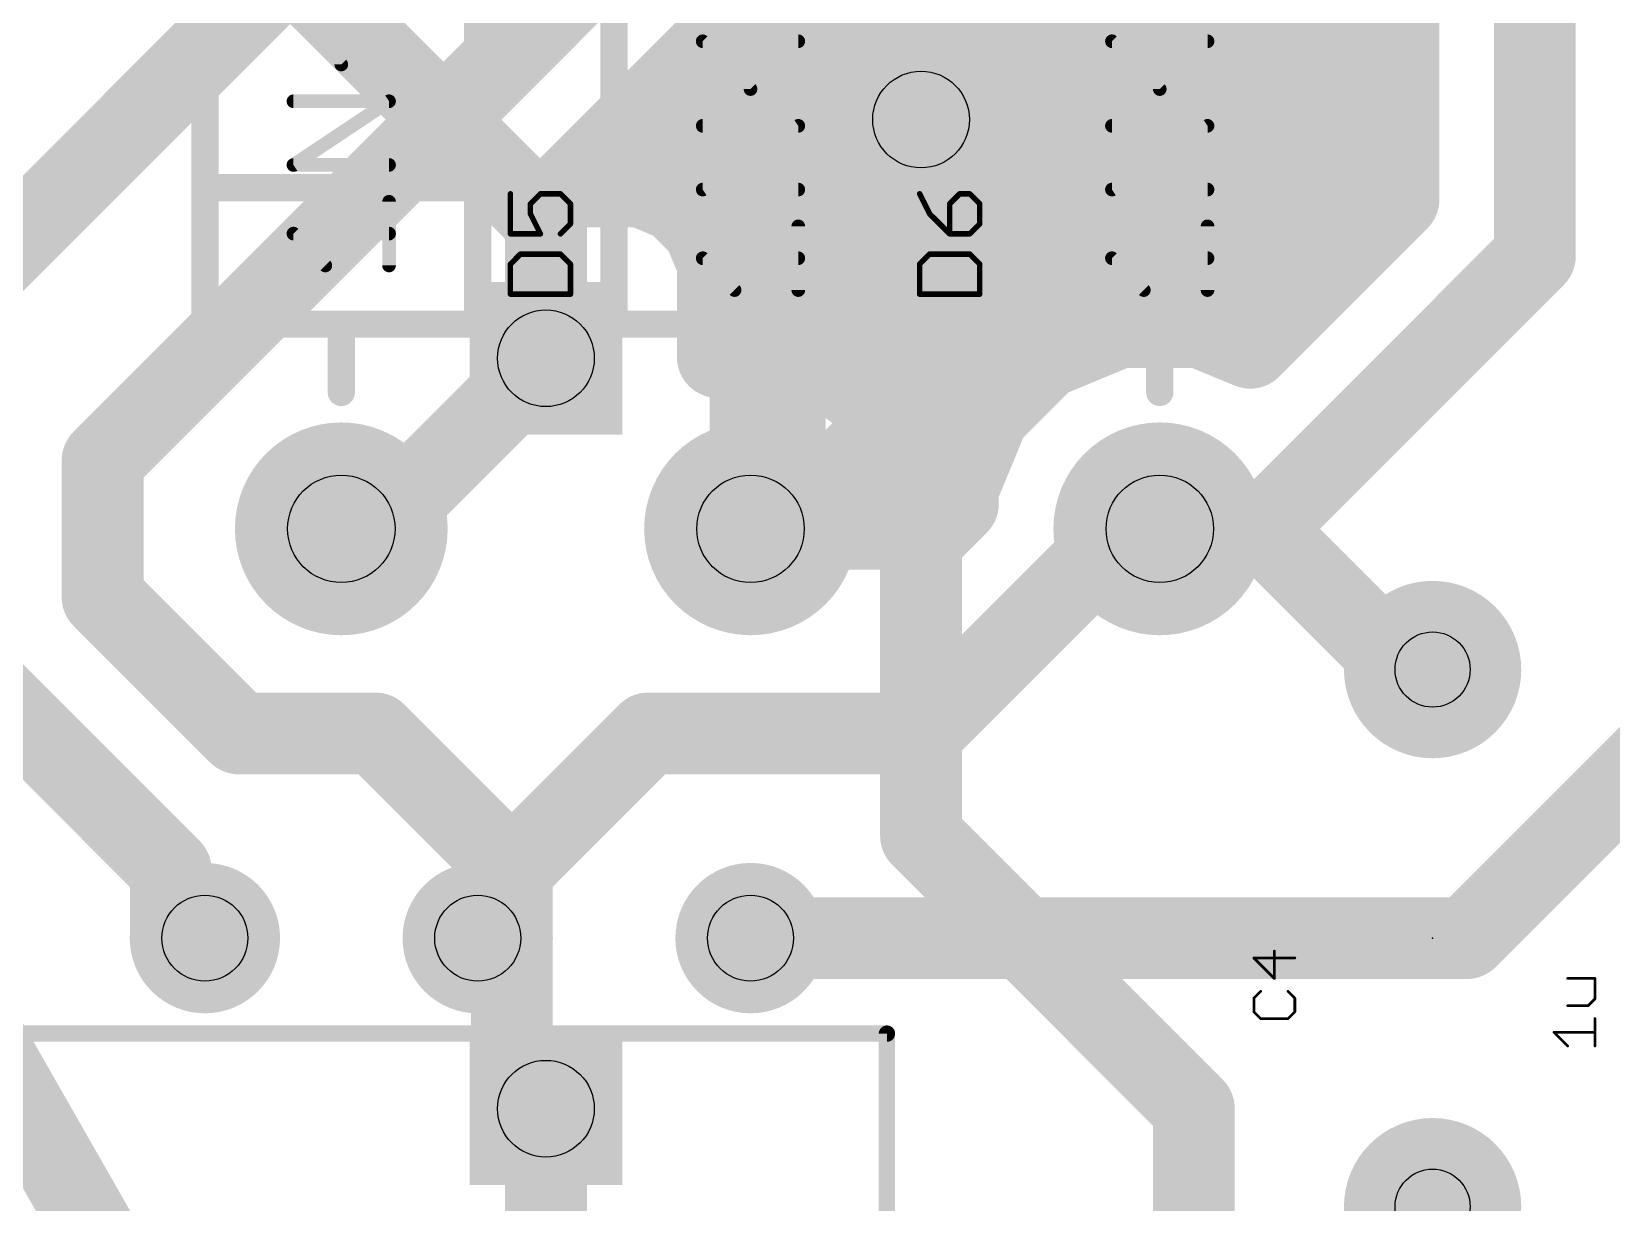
# Model space of a CAD drawing. Extents: x 0 to 88.9, y -10.5 to 54.6.
# Drawn here: x 34.9 to 49.61, y 24.85 to 35.74 of the extents above; entities that cross this region are included whole.
import ezdxf

# ---------------------------------------------------------------- set-up
doc = ezdxf.new("R2010")
doc.units = 0
for name, color, linetype in [('1', 22, 'CONTINUOUS'), ('16', 175, 'CONTINUOUS'), ('17', 82, 'CONTINUOUS'), ('18', 82, 'CONTINUOUS'), ('21', 253, 'CONTINUOUS'), ('23', 7, 'CONTINUOUS'), ('25', 253, 'CONTINUOUS'), ('27', 253, 'CONTINUOUS'), ('44', 253, 'CONTINUOUS')]:
    doc.layers.add(name, color=color, linetype=linetype)

# ---------------------------------------------------------------- blocks, each defined once
blk = doc.blocks.new('ROUNDP')
at = {"const_width": 0.5}
blk.add_lwpolyline([(0, -0.25, 1), (0, 0.25, 1), (0, -0.25)], format="xyb", dxfattribs=at)
blk = doc.blocks.new('SQUAREV')
blk.add_solid([(-0.5, -0.5), (0.5, -0.5), (-0.5, 0.5), (0.5, 0.5)])

msp = doc.modelspace()

# ---------------------------------------------------------------- linework, layer by layer
at = {"layer": '1', "const_width": 0.762}
for points in [[(37.1475, 36.195), (34.29, 33.3375)], [(39.6875, 33.9725), (37.465, 36.195)], [(43.18, 34.925), (43.18, 28.2575)], [(39.6875, 32.7025), (39.6875, 33.9725)], [(43.18, 28.2575), (45.72, 25.7175)], [(39.6875, 25.7175), (39.6875, 21.2725)], [(45.72, 25.7175), (45.72, 18.415)]]:
    msp.add_lwpolyline(points, dxfattribs=at)
at = {"layer": '1', "const_width": 0.381}
for points in [[(43.3705, 34.925, 1), (42.9895, 34.925)], [(39.878, 33.9725, 1), (39.497, 33.9725)], [(39.5528, 33.8378, 1), (39.8222, 34.1072)], [(39.497, 32.7025, 1), (39.878, 32.7025)], [(43.3147, 28.3922, 1), (43.0453, 28.1228)], [(42.9895, 28.2575, 1), (43.3705, 28.2575)], [(39.878, 25.7175, 1), (39.497, 25.7175)], [(45.9105, 25.7175, 1), (45.5295, 25.7175)], [(45.5853, 25.5828, 1), (45.8547, 25.8522)]]:
    msp.add_lwpolyline(points, format="xyb", dxfattribs=at)
at = {"layer": '16', "const_width": 0.762}
for points in [[(47.625, 40.8926), (47.625, 34.181)], [(48.895, 33.655), (48.895, 40.64)], [(35.56, 31.75), (41.275, 37.465)], [(39.9087, 34.3027), (42.3516, 36.7456)], [(41.91, 31.115), (47.625, 36.83)], [(41.42, 35.814), (47.625, 35.814)], [(40.658, 35.052), (47.625, 35.052)], [(42.2275, 33.9725), (43.18, 34.925)], [(40.5755, 34.3027), (39.9087, 34.3027)], [(40.9023, 34.1674), (40.5755, 34.3027)], [(40.6062, 34.29), (47.625, 34.29)], [(41.1524, 33.9173), (40.9023, 34.1674)], [(47.625, 34.181), (46.2446, 32.8007)], [(41.2877, 33.5905), (41.1524, 33.9173)], [(41.91, 31.115), (41.91, 33.9725)], [(41.91, 33.9725), (42.2275, 33.9725)], [(46.355, 31.115), (48.895, 33.655)], [(41.2877, 32.7145), (41.2877, 33.5905)], [(41.2877, 33.528), (46.9719, 33.528)], [(45.0286, 32.9946), (44.3378, 32.7084)], [(45.7764, 32.9946), (45.0286, 32.9946)], [(46.2446, 32.8007), (45.7764, 32.9946)], [(41.2877, 32.766), (44.4767, 32.766)], [(41.486, 32.7406), (41.2877, 32.7145)], [(41.5925, 32.7406), (41.486, 32.7406)], [(41.699, 32.7406), (41.5925, 32.7406)], [(41.5925, 32.7406), (41.5925, 31.115)], [(41.5925, 31.115), (41.5925, 32.7406)], [(41.9103, 32.7128), (41.699, 32.7406)], [(42.1162, 32.6576), (41.9103, 32.7128)], [(38.1, 31.115), (39.6875, 32.7025)], [(42.313, 32.5761), (42.1162, 32.6576)], [(42.4976, 32.4695), (42.313, 32.5761)], [(44.3378, 32.7084), (43.8091, 32.1797)], [(42.6666, 32.3398), (42.4976, 32.4695)], [(31.75, 32.385), (36.195, 27.94)], [(42.8173, 32.1891), (42.6666, 32.3398)], [(42.947, 32.0201), (42.8173, 32.1891)], [(43.8091, 32.1797), (43.5229, 31.4889)], [(41.5925, 32.004), (41.5925, 32.004)], [(43.0536, 31.8355), (42.947, 32.0201)], [(42.9563, 32.004), (43.7363, 32.004)], [(43.1351, 31.6387), (43.0536, 31.8355)], [(35.56, 30.48), (35.56, 31.75)], [(43.1903, 31.4328), (43.1351, 31.6387)], [(43.2181, 31.2215), (43.1903, 31.4328)], [(43.5229, 31.4889), (43.5229, 31.349)], [(41.5925, 31.242), (41.5925, 31.242)], [(43.2154, 31.242), (43.416, 31.242)], [(43.5229, 31.349), (43.2181, 31.0441)], [(37.7825, 31.115), (38.1, 31.115)], [(43.2181, 31.115), (41.5925, 31.115)], [(41.5925, 31.115), (41.5925, 31.115)], [(41.5925, 31.115), (43.2181, 31.115)], [(41.5925, 31.115), (41.5925, 31.115)], [(41.91, 31.115), (41.5925, 31.115)], [(45.085, 31.115), (43.18, 29.21)], [(43.2181, 31.115), (43.2181, 31.2215)], [(43.2181, 31.0441), (43.2181, 31.115)], [(45.085, 31.115), (45.4025, 31.115)], [(45.4025, 31.115), (46.355, 31.115)], [(45.72, 31.115), (45.4025, 31.115)], [(46.355, 31.115), (47.625, 29.845)], [(36.83, 29.21), (35.56, 30.48)], [(51.435, 30.48), (48.26, 27.305)], [(47.625, 29.845), (47.9425, 29.805)], [(38.1, 29.21), (36.83, 29.21)], [(39.37, 27.94), (38.1, 29.21)], [(40.64, 29.21), (39.37, 27.94)], [(43.18, 29.21), (40.64, 29.21)], [(36.195, 27.94), (36.195, 27.305)], [(39.37, 27.94), (39.0525, 27.305)], [(39.37, 27.94), (39.37, 27.305)], [(36.195, 27.305), (36.5125, 27.305)], [(39.37, 27.305), (39.0525, 27.305)], [(39.37, 27.305), (39.37, 26.3525)], [(48.26, 27.305), (41.5925, 27.305)], [(35.56, 24.4475), (34.29, 26.67)], [(39.37, 26.3525), (39.6875, 25.7175)], [(47.625, 24.13), (47.9425, 24.805)]]:
    msp.add_lwpolyline(points, dxfattribs=at)
at = {"layer": '16', "const_width": 0.381}
for points in [[(41.42, 36.0045, 1), (41.42, 35.6235)], [(47.625, 35.6235, 1), (47.625, 36.0045)], [(40.658, 35.2425, 1), (40.658, 34.8615)], [(43.3147, 34.7903, 1), (43.0453, 35.0597)], [(47.625, 34.8615, 1), (47.625, 35.2425)], [(39.9087, 34.4932, 1), (39.9087, 34.1122)], [(39.774, 34.4374, 1), (40.0434, 34.168)], [(40.6484, 34.4787, 1), (40.5026, 34.1267)], [(40.6062, 34.4805, 1), (40.6062, 34.0995)], [(40.5755, 34.1122, 1), (40.5755, 34.4932)], [(47.625, 34.0995, 1), (47.625, 34.4805)], [(41.037, 34.3021, 1), (40.7676, 34.0327)], [(40.8294, 33.9914, 1), (40.9752, 34.3434)], [(47.7597, 34.0463, 1), (47.4903, 34.3158)], [(41.3284, 33.9902, 1), (40.9764, 33.8444)], [(42.1005, 33.9725, 1), (41.7195, 33.9725)], [(41.91, 34.163, 1), (41.91, 33.782)], [(42.0928, 34.1072, 1), (42.3622, 33.8378)], [(42.2275, 33.782, 1), (42.2275, 34.163)], [(47.4345, 34.181, 1), (47.8155, 34.181)], [(41.0177, 33.7826, 1), (41.2871, 34.052)], [(49.0297, 33.5203, 1), (48.7603, 33.7897)], [(41.4782, 33.5905, 1), (41.0972, 33.5905)], [(41.2877, 33.7185, 1), (41.2877, 33.3375)], [(41.1117, 33.5176, 1), (41.4637, 33.6634)], [(46.9719, 33.3375, 1), (46.9719, 33.7185)], [(48.7045, 33.655, 1), (49.0855, 33.655)], [(45.0286, 33.1851, 1), (45.0286, 32.8041)], [(45.1015, 32.8186, 1), (44.9557, 33.1706)], [(45.8493, 33.1706, 1), (45.7035, 32.8186)], [(45.7764, 32.8041, 1), (45.7764, 33.1851)], [(41.2877, 32.9565, 1), (41.2877, 32.5755)], [(41.2628, 32.9034, 1), (41.3126, 32.5256)], [(41.486, 32.9311, 1), (41.486, 32.5501)], [(41.5925, 32.9311, 1), (41.5925, 32.5501)], [(41.783, 32.7406, 1), (41.402, 32.7406)], [(41.783, 32.7406, 1), (41.402, 32.7406)], [(41.5108, 32.5517, 1), (41.4611, 32.9295)], [(41.7239, 32.9295, 1), (41.6742, 32.5517)], [(41.5925, 32.5501, 1), (41.5925, 32.9311)], [(41.699, 32.5501, 1), (41.699, 32.9311)], [(41.9596, 32.8968, 1), (41.861, 32.5288)], [(44.4767, 32.5755, 1), (44.4767, 32.9565)], [(46.1099, 32.9354, 1), (46.3793, 32.6659)], [(46.1717, 32.6247, 1), (46.3175, 32.9766)], [(39.8222, 32.5678, 1), (39.5528, 32.8372)], [(41.8855, 32.5239, 1), (41.9352, 32.9017)], [(42.1891, 32.8336, 1), (42.0433, 32.4816)], [(42.0668, 32.4736, 1), (42.1655, 32.8416)], [(42.4083, 32.7411, 1), (42.2178, 32.4111)], [(44.2649, 32.8844, 1), (44.4107, 32.5324)], [(44.4725, 32.5737, 1), (44.2031, 32.8431)], [(41.0972, 32.7145, 1), (41.4782, 32.7145)], [(42.2401, 32.4001, 1), (42.3859, 32.7521)], [(42.6135, 32.6207, 1), (42.3816, 32.3184)], [(42.4023, 32.3046, 1), (42.5928, 32.6345)], [(42.8013, 32.4745, 1), (42.5319, 32.2051)], [(42.5507, 32.1887, 1), (42.7826, 32.4909)], [(42.9684, 32.3051, 1), (42.6662, 32.0732)], [(42.6826, 32.0544, 1), (42.952, 32.3238)], [(43.6743, 32.3144, 1), (43.9438, 32.045)], [(43.9851, 32.1068, 1), (43.6331, 32.2526)], [(41.5925, 32.1945, 1), (41.5925, 31.8135)], [(41.5925, 31.8135, 1), (41.5925, 32.1945)], [(43.112, 32.1153, 1), (42.7821, 31.9248)], [(42.9563, 32.1945, 1), (42.9563, 31.8135)], [(43.7363, 31.8135, 1), (43.7363, 32.1945)], [(42.7959, 31.9041, 1), (43.0982, 32.136)], [(43.2296, 31.9084, 1), (42.8776, 31.7626)], [(35.7505, 31.75, 1), (35.3695, 31.75)], [(35.4253, 31.8847, 1), (35.6947, 31.6153)], [(42.8886, 31.7403, 1), (43.2186, 31.9308)], [(43.3191, 31.688, 1), (42.9511, 31.5893)], [(42.9591, 31.5658, 1), (43.3111, 31.7116)], [(43.3792, 31.4577, 1), (43.0014, 31.408)], [(43.7134, 31.4889, 1), (43.3324, 31.4889)], [(41.5925, 31.4325, 1), (41.5925, 31.0515)], [(41.5925, 31.0515, 1), (41.5925, 31.4325)], [(43.0063, 31.3835, 1), (43.3743, 31.4821)], [(43.2154, 31.4325, 1), (43.2154, 31.0515)], [(43.3469, 31.5618, 1), (43.6989, 31.416)], [(43.6576, 31.2142, 1), (43.3882, 31.4837)], [(43.416, 31.0515, 1), (43.416, 31.4325)], [(37.7825, 31.3055, 1), (37.7825, 30.9245)], [(38.1, 30.9245, 1), (38.1, 31.3055)], [(41.5925, 31.3055, 1), (41.5925, 30.9245)], [(41.783, 31.115, 1), (41.402, 31.115)], [(41.5925, 31.3055, 1), (41.5925, 30.9245)], [(41.5925, 31.3055, 1), (41.5925, 30.9245)], [(41.5925, 31.3055, 1), (41.5925, 30.9245)], [(41.5925, 30.9245, 1), (41.5925, 31.3055)], [(41.91, 30.9245, 1), (41.91, 31.3055)], [(43.4086, 31.2215, 1), (43.0276, 31.2215)], [(43.4086, 31.115, 1), (43.0276, 31.115)], [(43.2181, 30.9245, 1), (43.2181, 31.3055)], [(43.2181, 30.9245, 1), (43.2181, 31.3055)], [(43.3324, 31.349, 1), (43.7134, 31.349)], [(45.085, 31.3055, 1), (45.085, 30.9245)], [(45.2197, 30.9803, 1), (44.9503, 31.2497)], [(45.4025, 31.3055, 1), (45.4025, 30.9245)], [(45.4025, 31.3055, 1), (45.4025, 30.9245)], [(45.4025, 30.9245, 1), (45.4025, 31.3055)], [(45.72, 30.9245, 1), (45.72, 31.3055)], [(46.4897, 31.2497, 1), (46.2203, 30.9803)], [(46.355, 30.9245, 1), (46.355, 31.3055)], [(37.9653, 31.2497, 1), (38.2347, 30.9803)], [(41.7753, 31.2497, 1), (42.0447, 30.9803)], [(43.0834, 31.1788, 1), (43.3528, 30.9094)], [(43.0292, 31.1967, 1), (43.407, 31.2464)], [(46.2203, 31.2497, 1), (46.4897, 30.9803)], [(41.402, 31.115, 1), (41.783, 31.115)], [(41.402, 31.115, 1), (41.783, 31.115)], [(41.402, 31.115, 1), (41.783, 31.115)], [(41.7195, 31.115, 1), (42.1005, 31.115)], [(43.0276, 31.115, 1), (43.4086, 31.115)], [(43.0276, 31.0441, 1), (43.4086, 31.0441)], [(35.6947, 30.6147, 1), (35.4253, 30.3453)], [(35.3695, 30.48, 1), (35.7505, 30.48)], [(47.6488, 30.034, 1), (47.6012, 29.656)], [(47.4903, 29.7103, 1), (47.7597, 29.9797)], [(47.9187, 29.616, 1), (47.9663, 29.994)], [(36.83, 29.4005, 1), (36.83, 29.0195)], [(38.2347, 29.3447, 1), (37.9653, 29.0753)], [(38.1, 29.0195, 1), (38.1, 29.4005)], [(40.64, 29.4005, 1), (40.64, 29.0195)], [(40.7747, 29.0753, 1), (40.5053, 29.3447)], [(43.18, 29.0195, 1), (43.18, 29.4005)], [(36.6953, 29.0753, 1), (36.9647, 29.3447)], [(43.0453, 29.3447, 1), (43.3147, 29.0753)], [(36.3855, 27.94, 1), (36.0045, 27.94)], [(36.0603, 27.8053, 1), (36.3297, 28.0747)], [(39.5605, 27.94, 1), (39.1795, 27.94)], [(39.2353, 28.0747, 1), (39.5047, 27.8053)], [(39.5404, 27.8548, 1), (39.1996, 28.0252)], [(39.2353, 27.8053, 1), (39.5047, 28.0747)], [(36.195, 27.4955, 1), (36.195, 27.1145)], [(36.5125, 27.1145, 1), (36.5125, 27.4955)], [(39.0525, 27.4955, 1), (39.0525, 27.1145)], [(39.5605, 27.305, 1), (39.1795, 27.305)], [(39.37, 27.1145, 1), (39.37, 27.4955)], [(41.5925, 27.4955, 1), (41.5925, 27.1145)], [(48.26, 27.1145, 1), (48.26, 27.4955)], [(38.8821, 27.3902, 1), (39.2229, 27.2198)], [(48.1253, 27.4397, 1), (48.3947, 27.1703)], [(36.0045, 27.305, 1), (36.3855, 27.305)], [(39.1795, 27.305, 1), (39.5605, 27.305)], [(39.5404, 26.4377, 1), (39.1996, 26.2673)], [(39.1795, 26.3525, 1), (39.5605, 26.3525)], [(39.5171, 25.6323, 1), (39.8579, 25.8027)], [(48.1149, 24.7239, 1), (47.7701, 24.8861)]]:
    msp.add_lwpolyline(points, format="xyb", dxfattribs=at)
at = {"layer": '21'}
for points, const_width in [([(36.5125, 39.37), (36.5125, 34.29)], 0.254), ([(39.0525, 34.29), (39.0525, 39.37)], 0.254), ([(40.3225, 38.1), (40.3225, 33.02)], 0.254), ([(42.8625, 33.02), (42.8625, 38.1)], 0.254), ([(44.1325, 38.1), (44.1325, 33.02)], 0.254), ([(46.6725, 33.02), (46.6725, 38.1)], 0.254), ([(37.7821, 35.4374), (37.7821, 36.0306)], 0.127), ([(37.3372, 35.8823), (37.7821, 35.4374)], 0.127), ([(41.5921, 35.2085), (41.5921, 35.8017)], 0.127), ([(45.4021, 35.2085), (45.4021, 35.8017)], 0.127), ([(42.037, 35.6534), (41.1472, 35.6534)], 0.127), ([(41.1472, 35.6534), (41.5921, 35.2085)], 0.127), ([(45.847, 35.6534), (44.9572, 35.6534)], 0.127), ([(44.9572, 35.6534), (45.4021, 35.2085)], 0.127), ([(37.3372, 34.5019), (38.227, 35.0951)], 0.127), ([(38.227, 35.0951), (37.3372, 35.0951)], 0.127), ([(41.1472, 34.273), (42.037, 34.8662)], 0.127), ([(42.037, 34.8662), (41.1472, 34.8662)], 0.127), ([(44.9572, 34.273), (45.847, 34.8662)], 0.127), ([(45.847, 34.8662), (44.9572, 34.8662)], 0.127), ([(38.227, 34.5019), (37.3372, 34.5019)], 0.127), ([(36.5125, 34.29), (36.5125, 33.02)], 0.254), ([(39.0525, 34.29), (36.5125, 34.29)], 0.254), ([(39.0525, 33.02), (39.0525, 34.29)], 0.254), ([(42.037, 34.273), (41.1472, 34.273)], 0.127), ([(45.847, 34.273), (44.9572, 34.273)], 0.127), ([(38.227, 33.5664), (38.227, 34.1596)], 0.127), ([(42.037, 33.3375), (42.037, 33.9307)], 0.127), ([(45.847, 33.3375), (45.847, 33.9307)], 0.127), ([(37.6338, 33.5664), (37.3372, 33.863)], 0.127), ([(37.3372, 33.863), (38.227, 33.863)], 0.127), ([(41.4438, 33.3375), (41.1472, 33.6341)], 0.127), ([(41.1472, 33.6341), (42.037, 33.6341)], 0.127), ([(45.2538, 33.3375), (44.9572, 33.6341)], 0.127), ([(44.9572, 33.6341), (45.847, 33.6341)], 0.127), ([(36.5125, 33.02), (37.7825, 33.02)], 0.254), ([(37.7825, 33.02), (39.0525, 33.02)], 0.254), ([(37.7825, 33.02), (37.7825, 32.385)], 0.254), ([(40.3225, 33.02), (41.5925, 33.02)], 0.254), ([(41.5925, 33.02), (42.8625, 33.02)], 0.254), ([(41.5925, 33.02), (41.5925, 32.385)], 0.254), ([(44.1325, 33.02), (45.4025, 33.02)], 0.254), ([(45.4025, 33.02), (46.6725, 33.02)], 0.254), ([(45.4025, 33.02), (45.4025, 32.385)], 0.254), ([(47.3075, 27.305), (48.5775, 27.305)], 0.2032), ([(42.8625, 26.416), (32.7025, 26.416)], 0.1524), ([(42.8625, 26.416), (42.8625, 20.574)], 0.1524)]:
    msp.add_lwpolyline(points, dxfattribs=dict(at, const_width=const_width))
for points, const_width in [([(41.1472, 35.6852, 1), (41.1472, 35.6217)], 0.0635), ([(41.1697, 35.6759, 1), (41.1248, 35.631)], 0.0635), ([(42.037, 35.6217, 1), (42.037, 35.6852)], 0.0635), ([(44.9572, 35.6852, 1), (44.9572, 35.6217)], 0.0635), ([(44.9797, 35.6759, 1), (44.9348, 35.631)], 0.0635), ([(45.847, 35.6217, 1), (45.847, 35.6852)], 0.0635), ([(37.7504, 35.4374, 1), (37.8139, 35.4374)], 0.0635), ([(37.7597, 35.415, 1), (37.8046, 35.4599)], 0.0635), ([(37.3372, 35.1268, 1), (37.3372, 35.0633)], 0.0635), ([(38.2446, 35.0687, 1), (38.2094, 35.1215)], 0.0635), ([(38.227, 35.0633, 1), (38.227, 35.1268)], 0.0635), ([(41.5604, 35.2085, 1), (41.6239, 35.2085)], 0.0635), ([(41.5697, 35.1861, 1), (41.6146, 35.231)], 0.0635), ([(45.3704, 35.2085, 1), (45.4339, 35.2085)], 0.0635), ([(45.3797, 35.1861, 1), (45.4246, 35.231)], 0.0635), ([(41.1472, 34.8979, 1), (41.1472, 34.8344)], 0.0635), ([(42.0546, 34.8398, 1), (42.0194, 34.8926)], 0.0635), ([(42.037, 34.8344, 1), (42.037, 34.8979)], 0.0635), ([(44.9572, 34.8979, 1), (44.9572, 34.8344)], 0.0635), ([(45.8646, 34.8398, 1), (45.8294, 34.8926)], 0.0635), ([(45.847, 34.8344, 1), (45.847, 34.8979)], 0.0635), ([(37.3372, 34.5337, 1), (37.3372, 34.4702)], 0.0635), ([(38.227, 34.4702, 1), (38.227, 34.5337)], 0.0635), ([(36.576, 34.29, 1), (36.449, 34.29)], 0.127), ([(36.5125, 34.3535, 1), (36.5125, 34.2265)], 0.127), ([(37.3196, 34.5283, 1), (37.3549, 34.4755)], 0.0635), ([(39.116, 34.29, 1), (38.989, 34.29)], 0.127), ([(39.0525, 34.2265, 1), (39.0525, 34.3535)], 0.127), ([(36.449, 34.29, 1), (36.576, 34.29)], 0.127), ([(38.989, 34.29, 1), (39.116, 34.29)], 0.127), ([(41.1472, 34.3048, 1), (41.1472, 34.2413)], 0.0635), ([(41.1296, 34.2994, 1), (41.1649, 34.2466)], 0.0635), ([(42.037, 34.2413, 1), (42.037, 34.3048)], 0.0635), ([(44.9572, 34.3048, 1), (44.9572, 34.2413)], 0.0635), ([(44.9396, 34.2994, 1), (44.9749, 34.2466)], 0.0635), ([(45.847, 34.2413, 1), (45.847, 34.3048)], 0.0635), ([(38.2588, 34.1596, 1), (38.1953, 34.1596)], 0.0635), ([(42.0688, 33.9307, 1), (42.0052, 33.9307)], 0.0635), ([(45.8788, 33.9307, 1), (45.8152, 33.9307)], 0.0635), ([(37.3372, 33.8947, 1), (37.3372, 33.8312)], 0.0635), ([(37.3597, 33.8854, 1), (37.3148, 33.8405)], 0.0635), ([(38.227, 33.8312, 1), (38.227, 33.8947)], 0.0635), ([(41.1472, 33.6658, 1), (41.1472, 33.6023)], 0.0635), ([(41.1697, 33.6565, 1), (41.1248, 33.6116)], 0.0635), ([(42.037, 33.6023, 1), (42.037, 33.6658)], 0.0635), ([(44.9572, 33.6658, 1), (44.9572, 33.6023)], 0.0635), ([(44.9797, 33.6565, 1), (44.9348, 33.6116)], 0.0635), ([(45.847, 33.6023, 1), (45.847, 33.6658)], 0.0635), ([(37.6114, 33.5439, 1), (37.6563, 33.5888)], 0.0635), ([(38.1953, 33.5664, 1), (38.2588, 33.5664)], 0.0635), ([(41.4214, 33.315, 1), (41.4663, 33.36)], 0.0635), ([(45.2314, 33.315, 1), (45.2763, 33.36)], 0.0635), ([(42.0052, 33.3375, 1), (42.0688, 33.3375)], 0.0635), ([(45.8152, 33.3375, 1), (45.8788, 33.3375)], 0.0635), ([(36.5125, 33.0835, 1), (36.5125, 32.9565)], 0.127), ([(37.7825, 33.0835, 1), (37.7825, 32.9565)], 0.127), ([(37.846, 33.02, 1), (37.719, 33.02)], 0.127), ([(37.7825, 32.9565, 1), (37.7825, 33.0835)], 0.127), ([(39.0525, 32.9565, 1), (39.0525, 33.0835)], 0.127), ([(40.3225, 33.0835, 1), (40.3225, 32.9565)], 0.127), ([(41.5925, 33.0835, 1), (41.5925, 32.9565)], 0.127), ([(41.656, 33.02, 1), (41.529, 33.02)], 0.127), ([(41.5925, 32.9565, 1), (41.5925, 33.0835)], 0.127), ([(42.8625, 32.9565, 1), (42.8625, 33.0835)], 0.127), ([(44.1325, 33.0835, 1), (44.1325, 32.9565)], 0.127), ([(45.4025, 33.0835, 1), (45.4025, 32.9565)], 0.127), ([(45.466, 33.02, 1), (45.339, 33.02)], 0.127), ([(45.4025, 32.9565, 1), (45.4025, 33.0835)], 0.127), ([(46.6725, 32.9565, 1), (46.6725, 33.0835)], 0.127), ([(36.449, 33.02, 1), (36.576, 33.02)], 0.127), ([(38.989, 33.02, 1), (39.116, 33.02)], 0.127), ([(40.259, 33.02, 1), (40.386, 33.02)], 0.127), ([(42.799, 33.02, 1), (42.926, 33.02)], 0.127), ([(44.069, 33.02, 1), (44.196, 33.02)], 0.127), ([(46.609, 33.02, 1), (46.736, 33.02)], 0.127), ([(37.719, 32.385, 1), (37.846, 32.385)], 0.127), ([(41.529, 32.385, 1), (41.656, 32.385)], 0.127), ([(45.339, 32.385, 1), (45.466, 32.385)], 0.127), ([(47.3075, 27.3558, 1), (47.3075, 27.2542)], 0.1016), ([(48.5775, 27.2542, 1), (48.5775, 27.3558)], 0.1016), ([(42.9006, 26.416, 1), (42.8244, 26.416)], 0.0762), ([(42.8625, 26.3779, 1), (42.8625, 26.4541)], 0.0762)]:
    msp.add_lwpolyline(points, format="xyb", dxfattribs=dict(at, const_width=const_width))
at = {"layer": '23'}
msp.add_point((47.9425, 27.305), dxfattribs=at)
at = {"layer": '25'}
for points, const_width in [([(39.3568, 34.2336), (39.3568, 33.8607)], 0.0508), ([(39.5433, 34.1403), (39.6365, 34.2336)], 0.0508), ([(39.5433, 34.0471), (39.5433, 34.1403)], 0.0508), ([(39.6365, 34.2336), (39.8229, 34.2336)], 0.0508), ([(39.8229, 34.2336), (39.9161, 34.1403)], 0.0508), ([(39.9161, 34.1403), (39.9161, 33.9539)], 0.0508), ([(43.1668, 34.2336), (43.26, 34.0471)], 0.0508), ([(43.5397, 34.2336), (43.4465, 34.1403)], 0.0508), ([(43.4465, 34.1403), (43.4465, 33.8607)], 0.0508), ([(43.6329, 34.2336), (43.5397, 34.2336)], 0.0508), ([(43.7261, 34.1403), (43.6329, 34.2336)], 0.0508), ([(43.7261, 33.9539), (43.7261, 34.1403)], 0.0508), ([(39.6365, 33.8607), (39.5433, 34.0471)], 0.0508), ([(39.9161, 33.9539), (39.8229, 33.8607)], 0.0508), ([(43.26, 34.0471), (43.4465, 33.8607)], 0.0508), ([(43.6329, 33.8607), (43.7261, 33.9539)], 0.0508), ([(39.3568, 33.8607), (39.6365, 33.8607)], 0.0508), ([(43.4465, 33.8607), (43.6329, 33.8607)], 0.0508), ([(39.45, 33.6722), (39.3568, 33.579)], 0.0508), ([(39.8229, 33.6722), (39.45, 33.6722)], 0.0508), ([(39.9161, 33.579), (39.8229, 33.6722)], 0.0508), ([(43.26, 33.6722), (43.1668, 33.579)], 0.0508), ([(43.6329, 33.6722), (43.26, 33.6722)], 0.0508), ([(43.7261, 33.579), (43.6329, 33.6722)], 0.0508), ([(39.3568, 33.579), (39.3568, 33.2994)], 0.0508), ([(39.9161, 33.2994), (39.9161, 33.579)], 0.0508), ([(43.1668, 33.579), (43.1668, 33.2994)], 0.0508), ([(43.7261, 33.2994), (43.7261, 33.579)], 0.0508), ([(39.3568, 33.2994), (39.9161, 33.2994)], 0.0508), ([(43.1668, 33.2994), (43.7261, 33.2994)], 0.0508), ([(46.6598, 27.1206), (46.2785, 27.1206)], 0.0254), ([(46.2785, 27.1206), (46.4691, 26.9299)], 0.0254), ([(46.4691, 26.9299), (46.4691, 27.1841)], 0.0254), ([(46.342, 26.8099), (46.2785, 26.7464)], 0.0254), ([(46.6598, 26.7464), (46.5962, 26.8099)], 0.0254), ([(46.2785, 26.7464), (46.2785, 26.6193)], 0.0254), ([(46.2785, 26.6193), (46.342, 26.5557)], 0.0254), ([(46.5962, 26.5557), (46.6598, 26.6193)], 0.0254), ([(46.6598, 26.6193), (46.6598, 26.7464)], 0.0254), ([(46.342, 26.5557), (46.5962, 26.5557)], 0.0254)]:
    msp.add_lwpolyline(points, dxfattribs=dict(at, const_width=const_width))
for points, const_width in [([(39.3695, 34.2336, 1), (39.3441, 34.2336)], 0.0254), ([(39.556, 34.1403, 1), (39.5305, 34.1403)], 0.0254), ([(39.5343, 34.1493, 1), (39.5522, 34.1314)], 0.0254), ([(39.6365, 34.2463, 1), (39.6365, 34.2209)], 0.0254), ([(39.6454, 34.2246, 1), (39.6275, 34.2425)], 0.0254), ([(39.8319, 34.2425, 1), (39.8139, 34.2246)], 0.0254), ([(39.8229, 34.2209, 1), (39.8229, 34.2463)], 0.0254), ([(39.9288, 34.1403, 1), (39.9034, 34.1403)], 0.0254), ([(39.9071, 34.1314, 1), (39.9251, 34.1493)], 0.0254), ([(43.1782, 34.2392, 1), (43.1555, 34.2279)], 0.0254), ([(43.4592, 34.1403, 1), (43.4338, 34.1403)], 0.0254), ([(43.4375, 34.1493, 1), (43.4554, 34.1314)], 0.0254), ([(43.5397, 34.2463, 1), (43.5397, 34.2209)], 0.0254), ([(43.5487, 34.2246, 1), (43.5307, 34.2425)], 0.0254), ([(43.6419, 34.2425, 1), (43.6239, 34.2246)], 0.0254), ([(43.6329, 34.2209, 1), (43.6329, 34.2463)], 0.0254), ([(43.7388, 34.1403, 1), (43.7134, 34.1403)], 0.0254), ([(43.7171, 34.1314, 1), (43.7351, 34.1493)], 0.0254), ([(39.5305, 34.0471, 1), (39.556, 34.0471)], 0.0254), ([(39.5546, 34.0528, 1), (39.5319, 34.0415)], 0.0254), ([(39.9251, 33.9449, 1), (39.9071, 33.9629)], 0.0254), ([(43.269, 34.0561, 1), (43.2511, 34.0382)], 0.0254), ([(43.2487, 34.0415, 1), (43.2714, 34.0528)], 0.0254), ([(43.7351, 33.9449, 1), (43.7171, 33.9629)], 0.0254), ([(39.3568, 33.8734, 1), (39.3568, 33.848)], 0.0254), ([(39.3441, 33.8607, 1), (39.3695, 33.8607)], 0.0254), ([(39.6251, 33.855, 1), (39.6478, 33.8664)], 0.0254), ([(39.6365, 33.848, 1), (39.6365, 33.8734)], 0.0254), ([(39.8139, 33.8697, 1), (39.8319, 33.8517)], 0.0254), ([(39.9034, 33.9539, 1), (39.9288, 33.9539)], 0.0254), ([(43.4465, 33.8734, 1), (43.4465, 33.848)], 0.0254), ([(43.4338, 33.8607, 1), (43.4592, 33.8607)], 0.0254), ([(43.4375, 33.8517, 1), (43.4554, 33.8697)], 0.0254), ([(43.6239, 33.8697, 1), (43.6419, 33.8517)], 0.0254), ([(43.6329, 33.848, 1), (43.6329, 33.8734)], 0.0254), ([(43.7134, 33.9539, 1), (43.7388, 33.9539)], 0.0254), ([(39.45, 33.685, 1), (39.45, 33.6595)], 0.0254), ([(39.459, 33.6633, 1), (39.4411, 33.6812)], 0.0254), ([(39.8319, 33.6812, 1), (39.8139, 33.6633)], 0.0254), ([(39.8229, 33.6595, 1), (39.8229, 33.685)], 0.0254), ([(43.26, 33.685, 1), (43.26, 33.6595)], 0.0254), ([(43.269, 33.6633, 1), (43.2511, 33.6812)], 0.0254), ([(43.6419, 33.6812, 1), (43.6239, 33.6633)], 0.0254), ([(43.6329, 33.6595, 1), (43.6329, 33.685)], 0.0254), ([(39.3695, 33.579, 1), (39.3441, 33.579)], 0.0254), ([(39.3478, 33.588, 1), (39.3658, 33.5701)], 0.0254), ([(39.9288, 33.579, 1), (39.9034, 33.579)], 0.0254), ([(39.9071, 33.5701, 1), (39.9251, 33.588)], 0.0254), ([(43.1795, 33.579, 1), (43.1541, 33.579)], 0.0254), ([(43.1578, 33.588, 1), (43.1758, 33.5701)], 0.0254), ([(43.7388, 33.579, 1), (43.7134, 33.579)], 0.0254), ([(43.7171, 33.5701, 1), (43.7351, 33.588)], 0.0254), ([(39.3568, 33.3121, 1), (39.3568, 33.2867)], 0.0254), ([(39.3441, 33.2994, 1), (39.3695, 33.2994)], 0.0254), ([(39.9034, 33.2994, 1), (39.9288, 33.2994)], 0.0254), ([(39.9161, 33.2867, 1), (39.9161, 33.3121)], 0.0254), ([(43.1668, 33.3121, 1), (43.1668, 33.2867)], 0.0254), ([(43.1541, 33.2994, 1), (43.1795, 33.2994)], 0.0254), ([(43.7134, 33.2994, 1), (43.7388, 33.2994)], 0.0254), ([(43.7261, 33.2867, 1), (43.7261, 33.3121)], 0.0254), ([(46.2785, 27.1269, 1), (46.2785, 27.1142)], 0.0127), ([(46.283, 27.1251, 1), (46.274, 27.1161)], 0.0127), ([(46.4755, 27.1841, 1), (46.4628, 27.1841)], 0.0127), ([(46.6598, 27.1142, 1), (46.6598, 27.1269)], 0.0127), ([(46.4628, 26.9299, 1), (46.4755, 26.9299)], 0.0127), ([(46.4646, 26.9254, 1), (46.4736, 26.9344)], 0.0127), ([(46.3465, 26.8054, 1), (46.3375, 26.8144)], 0.0127), ([(46.6007, 26.8144, 1), (46.5918, 26.8054)], 0.0127), ([(46.2848, 26.7464, 1), (46.2721, 26.7464)], 0.0127), ([(46.274, 26.7509, 1), (46.283, 26.7419)], 0.0127), ([(46.283, 26.6237, 1), (46.274, 26.6148)], 0.0127), ([(46.2721, 26.6193, 1), (46.2848, 26.6193)], 0.0127), ([(46.6662, 26.7464, 1), (46.6535, 26.7464)], 0.0127), ([(46.6535, 26.6193, 1), (46.6662, 26.6193)], 0.0127), ([(46.6553, 26.7419, 1), (46.6643, 26.7509)], 0.0127), ([(46.6643, 26.6148, 1), (46.6553, 26.6237)], 0.0127), ([(46.342, 26.5621, 1), (46.342, 26.5494)], 0.0127), ([(46.3375, 26.5512, 1), (46.3465, 26.5602)], 0.0127), ([(46.5918, 26.5602, 1), (46.6007, 26.5512)], 0.0127), ([(46.5962, 26.5494, 1), (46.5962, 26.5621)], 0.0127)]:
    msp.add_lwpolyline(points, format="xyb", dxfattribs=dict(at, const_width=const_width))
at = {"layer": '27', "const_width": 0.0254}
for points in [[(49.4538, 26.9301), (49.1996, 26.9301)], [(49.4538, 26.7395), (49.4538, 26.9301)], [(49.1996, 26.6759), (49.3902, 26.6759)], [(49.3902, 26.6759), (49.4538, 26.7395)], [(49.4538, 26.3017), (49.4538, 26.5559)], [(49.1996, 26.3017), (49.0725, 26.4288)], [(49.0725, 26.4288), (49.4538, 26.4288)]]:
    msp.add_lwpolyline(points, dxfattribs=at)
at = {"layer": '27', "const_width": 0.0127}
for points in [[(49.1996, 26.9365, 1), (49.1996, 26.9238)], [(49.4601, 26.9301, 1), (49.4475, 26.9301)], [(49.4538, 26.9238, 1), (49.4538, 26.9365)], [(49.1996, 26.6823, 1), (49.1996, 26.6696)], [(49.3858, 26.6804, 1), (49.3947, 26.6714)], [(49.3902, 26.6696, 1), (49.3902, 26.6823)], [(49.4475, 26.7395, 1), (49.4601, 26.7395)], [(49.4583, 26.735, 1), (49.4493, 26.7439)], [(49.4601, 26.5559, 1), (49.4475, 26.5559)], [(49.077, 26.4333, 1), (49.068, 26.4243)], [(49.0725, 26.4352, 1), (49.0725, 26.4225)], [(49.4538, 26.4225, 1), (49.4538, 26.4352)], [(49.1951, 26.2972, 1), (49.2041, 26.3062)], [(49.4475, 26.3017, 1), (49.4601, 26.3017)]]:
    msp.add_lwpolyline(points, format="xyb", dxfattribs=at)
at = {"layer": '44'}
for centre, radius in [((43.18, 34.925), 0.45), ((39.6875, 32.7025), 0.45), ((37.7825, 31.115), 0.5), ((41.5925, 31.115), 0.5), ((45.4025, 31.115), 0.5), ((47.9425, 29.805), 0.35), ((36.5125, 27.305), 0.4), ((39.0525, 27.305), 0.4), ((41.5925, 27.305), 0.4), ((39.6875, 25.7175), 0.45), ((47.9425, 24.805), 0.35)]:
    msp.add_circle(centre, radius, dxfattribs=at)

# ---------------------------------------------------------------- block references
at = {"layer": '17'}
for p, xscale, yscale, rotation in [((37.7825, 31.115), 1.9812, 1.9812, 270), ((37.7825, 31.115), 1.9812, 1.9812, 270), ((41.5925, 31.115), 1.9812, 1.9812, 90), ((41.5925, 31.115), 1.9812, 1.9812, 90), ((45.4025, 31.115), 1.9812, 1.9812, 90), ((45.4025, 31.115), 1.9812, 1.9812, 90), ((47.9425, 29.805), 1.651, 1.651, 90), ((47.9425, 29.805), 1.651, 1.651, 90), ((36.5125, 27.305), 1.4, 1.4, 90), ((36.5125, 27.305), 1.4, 1.4, 90), ((39.0525, 27.305), 1.4, 1.4, 90), ((39.0525, 27.305), 1.4, 1.4, 90), ((41.5925, 27.305), 1.4, 1.4, 90), ((41.5925, 27.305), 1.4, 1.4, 90), ((47.9425, 24.805), 1.651, 1.651, 90), ((47.9425, 24.805), 1.651, 1.651, 90)]:
    msp.add_blockref('ROUNDP', p, dxfattribs=dict(at, xscale=xscale, yscale=yscale, rotation=rotation))
at = {"layer": '18', "xscale": 1.4224, "yscale": 1.4224}
for p in [(43.18, 34.925), (43.18, 34.925), (39.6875, 32.7025), (39.6875, 32.7025), (39.6875, 25.7175), (39.6875, 25.7175)]:
    msp.add_blockref('SQUAREV', p, dxfattribs=at)

doc.saveas('drawing.dxf')
